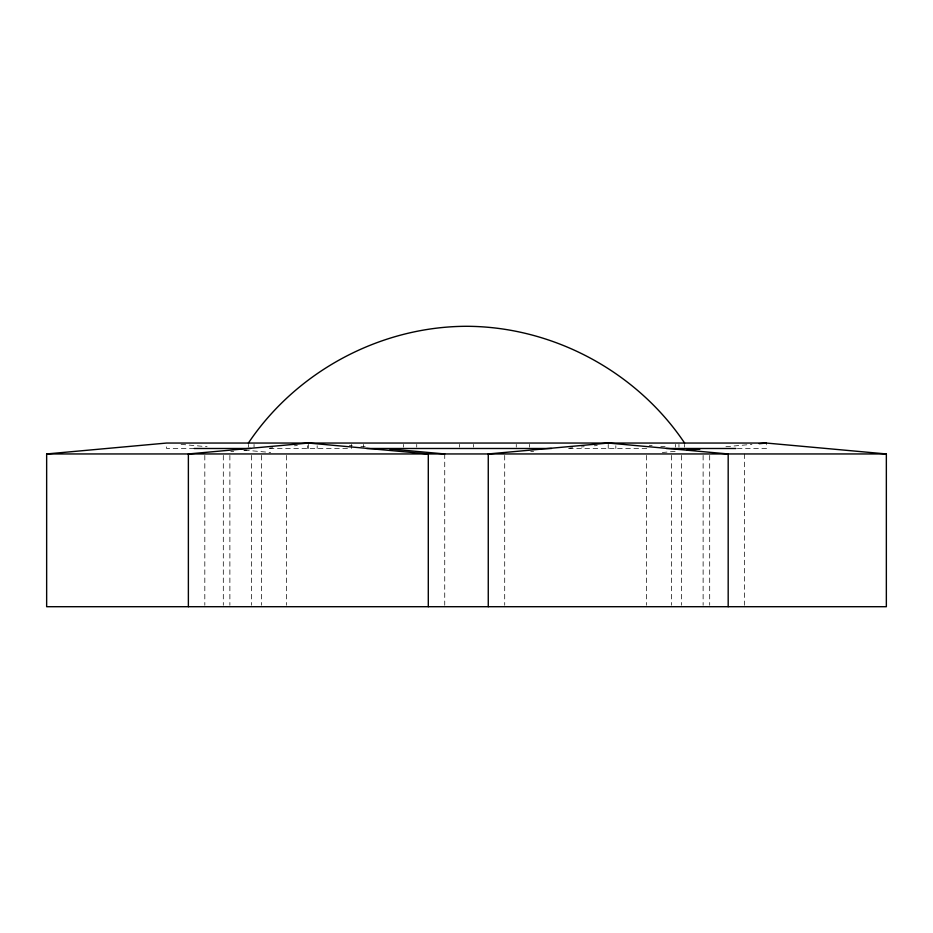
<?xml version="1.0" encoding="UTF-8"?>
<svg xmlns="http://www.w3.org/2000/svg" width="933" height="933" viewBox="0 0 933 933"><rect width="100%" height="100%" fill="white"/><g stroke="black" fill="none" stroke-linecap="round" stroke-linejoin="round"><path stroke-width="0.7" stroke-dasharray="4.67 3.5" d="M230.836 451.584L233.728 451.327M243.84 450.406L246.732 450.138M269.859 448.038L272.751 447.77M294.42 445.799L297.312 445.542M530.725 451.584L533.618 451.327M569.748 448.038L572.64 447.77M581.306 446.989L584.198 446.72M594.321 445.799L597.213 445.542M662.337 452.505L675.34 451.327M725.921 446.72L751.94 444.353M194.181 448.493L166.61 448.493L166.61 444.411M269.287 448.493L348.067 448.493M568.559 448.493L647.805 448.493M737.373 448.493L766.39 448.493L766.39 444.411M649.24 445.274L652.132 445.542M660.797 446.324L665.136 446.72M349.35 445.274L352.231 445.542M360.908 446.324L365.246 446.72M181.06 444.353L207.079 446.72M244.656 450.138L270.663 452.505M744.627 453.951L744.627 605.249M709.698 455.409L709.698 605.249M703.12 455.409L703.12 605.249M684.6 444.411L684.6 447.129M681.358 455.409L681.358 605.249M678.956 444.411L678.956 447.129M675.387 444.411L675.387 447.129M671.492 455.409L671.492 605.249M646.441 455.409L646.441 605.249M615.838 445.764L615.838 448.493M608.223 444.411L608.223 448.493M529.617 444.411L529.617 447.129M516.276 444.411L516.276 447.129M504.706 455.409L504.706 605.249M473.404 444.411L473.404 447.129M459.596 444.411L459.596 447.129M444.738 453.951L444.738 605.249M416.724 444.411L416.724 447.129M403.383 444.411L403.383 447.129M363.427 444.411L363.427 447.129M351.473 444.411L351.473 448.493M317.162 445.764L317.162 448.493M308.333 444.411L308.333 448.493M307.4 445.764L307.4 448.493M286.559 455.409L286.559 605.249M261.508 455.409L261.508 605.249M254.044 444.411L254.044 447.129M251.642 455.409L251.642 605.249M248.4 444.411L248.4 447.129M229.88 455.409L229.88 605.249M223.302 455.409L223.302 605.249M204.817 455.409L204.817 605.249"/><path stroke-width="1.4" d="M248.4 443.047C296.449 371.381 380.209 326.527 466.5 326.293C552.791 326.527 636.551 371.381 684.6 443.047M46.65 453.951L166.61 443.047L766.39 443.047L886.35 453.951L886.35 606.707L46.65 606.707L46.65 453.951L886.35 453.951M686.898 450.277L699.913 449.088M759.17 443.7L766.39 443.047M194.087 448.493L250.487 448.493M366.564 448.493L551.45 448.493M666.267 448.493L735.915 448.493M389.807 448.96L444.738 453.951M728.183 606.707L728.183 453.951L608.223 443.047L488.262 453.951L488.262 606.707M428.294 606.707L428.294 453.951L308.333 443.047L188.373 453.951L188.373 606.707"/></g></svg>
